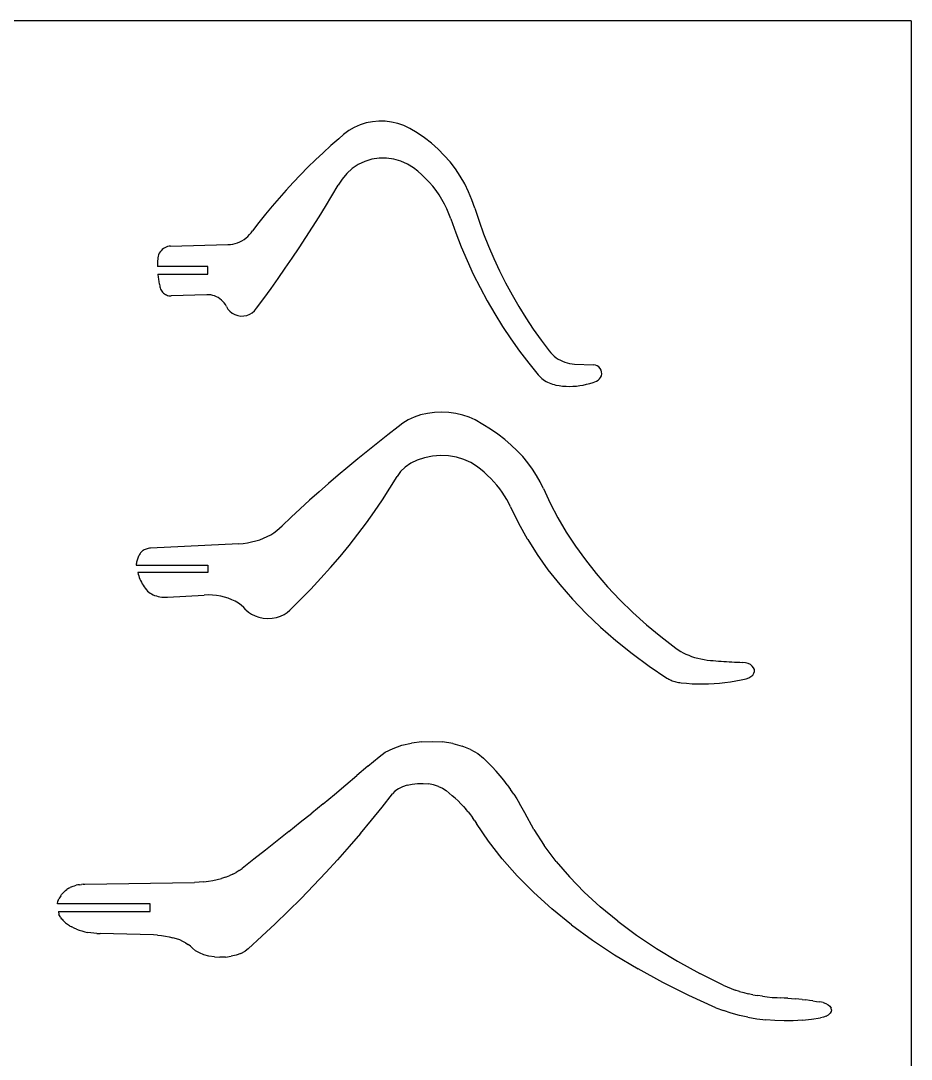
# Model space of a CAD drawing. Extents: x -79 to 65, y -73 to 71.
# Drawn here: x 6.3 to 64.9, y 2.9 to 71.3 of the extents above; entities that cross this region are included whole.
import ezdxf

# ---------------------------------------------------------------- set-up
doc = ezdxf.new("R2010")
doc.units = 0
doc.header["$MEASUREMENT"] = 0
doc.layers.get('0').update_dxf_attribs({"linetype": 'CONTINUOUS'})

msp = doc.modelspace()

# ---------------------------------------------------------------- linework, layer by layer
for p, q in [((64.897, 71.322), (-79.103, 71.322)), ((64.897, 71.322), (64.897, -72.678)), ((28.229, 64.297), (27.864, 64.087)), ((28.615, 64.466), (28.229, 64.297)), ((29.017, 64.593), (28.615, 64.466)), ((29.43, 64.677), (29.017, 64.593)), ((29.849, 64.715), (29.43, 64.677)), ((30.271, 64.707), (29.849, 64.715)), ((30.689, 64.655), (30.271, 64.707)), ((31.099, 64.558), (30.689, 64.655)), ((31.496, 64.417), (31.099, 64.558)), ((31.876, 64.234), (31.496, 64.417)), ((27.523, 63.838), (27.211, 63.555)), ((27.864, 64.087), (27.523, 63.838)), ((32.374, 63.939), (31.876, 64.234)), ((32.853, 63.613), (32.374, 63.939)), ((33.31, 63.256), (32.853, 63.613)), ((26.689, 63.099), (26.175, 62.633)), ((27.211, 63.555), (26.689, 63.099)), ((33.744, 62.871), (33.31, 63.256)), ((26.175, 62.633), (25.669, 62.159)), ((29.866, 62.273), (29.39, 62.199)), ((30.346, 62.278), (29.866, 62.273)), ((30.823, 62.214), (30.346, 62.278)), ((34.152, 62.46), (33.744, 62.871)), ((34.532, 62.023), (34.152, 62.46)), ((25.173, 61.675), (24.685, 61.182)), ((25.669, 62.159), (25.173, 61.675)), ((28.094, 61.588), (27.735, 61.268)), ((28.495, 61.853), (28.094, 61.588)), ((28.93, 62.058), (28.495, 61.853)), ((29.39, 62.199), (28.93, 62.058)), ((31.286, 62.083), (30.823, 62.214)), ((31.725, 61.887), (31.286, 62.083)), ((32.132, 61.631), (31.725, 61.887)), ((32.409, 61.416), (32.132, 61.631)), ((34.884, 61.562), (34.532, 62.023)), ((35.206, 61.08), (34.884, 61.562)), ((24.685, 61.182), (24.206, 60.68)), ((27.425, 60.9), (27.171, 60.492)), ((27.735, 61.268), (27.425, 60.9)), ((32.674, 61.187), (32.409, 61.416)), ((32.928, 60.945), (32.674, 61.187)), ((33.169, 60.69), (32.928, 60.945)), ((35.497, 60.579), (35.206, 61.08)), ((24.206, 60.68), (23.737, 60.169)), ((26.757, 59.795), (27.171, 60.492)), ((33.397, 60.424), (33.169, 60.69)), ((33.611, 60.146), (33.397, 60.424)), ((35.754, 60.06), (35.497, 60.579)), ((23.277, 59.65), (22.826, 59.123)), ((23.737, 60.169), (23.277, 59.65)), ((26.336, 59.102), (26.757, 59.795)), ((33.81, 59.858), (33.611, 60.146)), ((33.995, 59.56), (33.81, 59.858)), ((34.164, 59.252), (33.995, 59.56)), ((35.979, 59.525), (35.754, 60.06)), ((36.168, 58.977), (35.979, 59.525)), ((22.826, 59.123), (22.385, 58.588)), ((25.908, 58.413), (26.336, 59.102)), ((34.318, 58.937), (34.164, 59.252)), ((34.455, 58.614), (34.318, 58.937)), ((36.168, 58.977), (36.444, 58.134)), ((22.385, 58.588), (21.954, 58.045)), ((25.475, 57.727), (25.908, 58.413)), ((34.575, 58.285), (34.455, 58.614)), ((34.575, 58.285), (34.905, 57.355)), ((36.444, 58.134), (36.744, 57.3)), ((21.44, 57.363), (21.533, 57.494)), ((21.954, 58.045), (21.533, 57.494)), ((25.036, 57.045), (25.475, 57.727)), ((20.543, 56.708), (20.692, 56.769)), ((20.692, 56.769), (20.835, 56.842)), ((20.835, 56.842), (20.972, 56.926)), ((20.972, 56.926), (21.102, 57.02)), ((21.102, 57.02), (21.223, 57.125)), ((21.223, 57.125), (21.336, 57.24)), ((21.336, 57.24), (21.44, 57.363)), ((24.59, 56.368), (25.036, 57.045)), ((34.905, 57.355), (35.263, 56.435)), ((36.744, 57.3), (37.07, 56.475)), ((15.442, 56.101), (15.389, 56.013)), ((15.505, 56.183), (15.442, 56.101)), ((15.577, 56.257), (15.505, 56.183)), ((15.657, 56.321), (15.577, 56.257)), ((15.745, 56.376), (15.657, 56.321)), ((15.838, 56.42), (15.745, 56.376)), ((15.936, 56.453), (15.838, 56.42)), ((16.036, 56.474), (15.936, 56.453)), ((16.139, 56.483), (16.036, 56.474)), ((16.139, 56.483), (19.914, 56.588)), ((19.914, 56.588), (20.074, 56.599)), ((20.074, 56.599), (20.233, 56.622)), ((20.233, 56.622), (20.39, 56.659)), ((20.39, 56.659), (20.543, 56.708)), ((24.138, 55.694), (24.59, 56.368)), ((35.263, 56.435), (35.65, 55.528)), ((37.07, 56.475), (37.42, 55.66)), ((15.273, 55.433), (15.27, 55.385)), ((15.276, 55.481), (15.273, 55.433)), ((15.28, 55.528), (15.276, 55.481)), ((15.284, 55.576), (15.28, 55.528)), ((15.288, 55.624), (15.284, 55.576)), ((15.293, 55.671), (15.288, 55.624)), ((15.298, 55.719), (15.293, 55.671)), ((15.316, 55.82), (15.298, 55.719)), ((15.347, 55.919), (15.316, 55.82)), ((15.389, 56.013), (15.347, 55.919)), ((23.68, 55.025), (24.138, 55.694)), ((35.65, 55.528), (36.065, 54.632)), ((37.42, 55.66), (37.793, 54.855)), ((15.263, 55.194), (15.262, 55.146)), ((18.582, 55.146), (15.262, 55.146)), ((15.264, 55.242), (15.263, 55.194)), ((15.266, 55.289), (15.264, 55.242)), ((15.268, 55.337), (15.266, 55.289)), ((15.27, 55.385), (15.268, 55.337)), ((18.582, 54.646), (18.582, 55.146)), ((23.216, 54.36), (23.68, 55.025)), ((37.793, 54.855), (38.191, 54.063)), ((15.294, 54.646), (15.301, 54.569)), ((15.294, 54.646), (18.582, 54.646)), ((15.301, 54.569), (15.31, 54.491)), ((15.31, 54.491), (15.32, 54.414)), ((15.32, 54.414), (15.331, 54.338)), ((15.331, 54.338), (15.342, 54.261)), ((15.342, 54.261), (15.355, 54.184)), ((15.355, 54.184), (15.369, 54.108)), ((15.369, 54.108), (15.384, 54.032)), ((15.384, 54.032), (15.4, 53.956)), ((22.746, 53.699), (23.216, 54.36)), ((36.065, 54.632), (36.508, 53.75)), ((38.191, 54.063), (38.613, 53.282)), ((15.4, 53.956), (15.417, 53.88)), ((15.417, 53.88), (15.435, 53.805)), ((15.435, 53.805), (15.454, 53.729)), ((15.454, 53.729), (15.481, 53.654)), ((15.481, 53.654), (15.515, 53.582)), ((15.515, 53.582), (15.558, 53.515)), ((15.558, 53.515), (15.607, 53.452)), ((15.607, 53.452), (15.663, 53.395)), ((15.663, 53.395), (15.725, 53.345)), ((15.725, 53.345), (15.792, 53.302)), ((22.27, 53.042), (22.746, 53.699)), ((36.508, 53.75), (36.977, 52.882)), ((15.792, 53.302), (15.863, 53.266)), ((15.863, 53.266), (15.938, 53.238)), ((15.938, 53.238), (16.016, 53.219)), ((16.016, 53.219), (16.095, 53.209)), ((16.095, 53.209), (16.175, 53.207)), ((18.513, 53.286), (16.175, 53.207)), ((18.646, 53.284), (18.513, 53.286)), ((18.777, 53.27), (18.646, 53.284)), ((18.907, 53.243), (18.777, 53.27)), ((19.034, 53.204), (18.907, 53.243)), ((19.156, 53.153), (19.034, 53.204)), ((19.273, 53.09), (19.156, 53.153)), ((19.383, 53.017), (19.273, 53.09)), ((19.486, 52.933), (19.383, 53.017)), ((19.581, 52.84), (19.486, 52.933)), ((19.666, 52.739), (19.581, 52.84)), ((19.741, 52.63), (19.666, 52.739)), ((21.789, 52.39), (22.27, 53.042)), ((36.977, 52.882), (37.473, 52.029)), ((38.613, 53.282), (39.057, 52.514)), ((19.806, 52.514), (19.741, 52.63)), ((19.806, 52.514), (19.91, 52.343)), ((19.91, 52.343), (20.042, 52.193)), ((20.042, 52.193), (20.198, 52.068)), ((20.198, 52.068), (20.374, 51.972)), ((20.374, 51.972), (20.564, 51.909)), ((21.157, 51.923), (21.343, 51.996)), ((21.343, 51.996), (21.514, 52.101)), ((21.514, 52.101), (21.664, 52.233)), ((21.664, 52.233), (21.789, 52.39)), ((37.473, 52.029), (37.996, 51.192)), ((39.057, 52.514), (39.524, 51.76)), ((20.564, 51.909), (20.761, 51.879)), ((20.761, 51.879), (20.961, 51.884)), ((20.961, 51.884), (21.157, 51.923)), ((39.524, 51.76), (40.013, 51.02)), ((37.996, 51.192), (38.544, 50.371)), ((40.013, 51.02), (40.524, 50.296)), ((38.544, 50.371), (39.117, 49.568)), ((40.524, 50.296), (41.057, 49.586)), ((39.117, 49.568), (39.715, 48.783)), ((41.057, 49.586), (41.16, 49.462)), ((41.16, 49.462), (41.273, 49.345)), ((41.273, 49.345), (41.393, 49.237)), ((41.393, 49.237), (41.521, 49.138)), ((39.715, 48.783), (40.337, 48.017)), ((41.521, 49.138), (41.655, 49.048)), ((41.655, 49.048), (41.796, 48.968)), ((41.796, 48.968), (41.942, 48.899)), ((41.942, 48.899), (42.093, 48.84)), ((42.093, 48.84), (42.247, 48.792)), ((42.247, 48.792), (42.405, 48.755)), ((42.405, 48.755), (42.565, 48.73)), ((42.565, 48.73), (42.726, 48.716)), ((42.726, 48.716), (43.986, 48.662)), ((44.11, 48.643), (43.986, 48.662)), ((44.227, 48.597), (44.11, 48.643)), ((44.331, 48.526), (44.227, 48.597)), ((40.337, 48.017), (40.413, 47.931)), ((40.413, 47.931), (40.493, 47.851)), ((44.416, 48.433), (44.331, 48.526)), ((44.477, 48.323), (44.416, 48.433)), ((44.45, 47.837), (44.499, 47.953)), ((44.513, 48.203), (44.477, 48.323)), ((44.499, 47.953), (44.52, 48.077)), ((44.52, 48.077), (44.513, 48.203)), ((40.493, 47.851), (40.578, 47.775)), ((40.578, 47.775), (40.667, 47.704)), ((40.667, 47.704), (40.76, 47.638)), ((40.76, 47.638), (40.856, 47.577)), ((40.856, 47.577), (40.956, 47.522)), ((40.956, 47.522), (41.059, 47.473)), ((41.059, 47.473), (41.164, 47.43)), ((41.164, 47.43), (41.272, 47.393)), ((41.272, 47.393), (41.381, 47.362)), ((41.381, 47.362), (41.493, 47.337)), ((41.493, 47.337), (41.717, 47.3)), ((41.717, 47.3), (41.943, 47.273)), ((41.943, 47.273), (42.169, 47.257)), ((42.169, 47.257), (42.397, 47.251)), ((42.397, 47.251), (42.624, 47.257)), ((42.624, 47.257), (42.851, 47.273)), ((42.851, 47.273), (43.076, 47.3)), ((43.076, 47.3), (43.301, 47.338)), ((43.301, 47.338), (43.523, 47.386)), ((43.523, 47.386), (43.742, 47.445)), ((43.742, 47.445), (43.959, 47.514)), ((43.959, 47.514), (44.172, 47.593)), ((44.172, 47.593), (44.283, 47.652)), ((44.283, 47.652), (44.377, 47.735)), ((44.377, 47.735), (44.45, 47.837)), ((32.171, 45.222), (31.779, 45.042)), ((32.595, 45.365), (32.171, 45.222)), ((33.044, 45.469), (32.595, 45.365)), ((33.51, 45.532), (33.044, 45.469)), ((33.984, 45.553), (33.51, 45.532)), ((34.457, 45.531), (33.984, 45.553)), ((34.921, 45.467), (34.457, 45.531)), ((35.368, 45.362), (34.921, 45.467)), ((35.789, 45.217), (35.368, 45.362)), ((36.177, 45.037), (35.789, 45.217)), ((31.12, 44.587), (30.443, 44.064)), ((31.427, 44.829), (31.12, 44.587)), ((31.779, 45.042), (31.427, 44.829)), ((36.703, 44.74), (36.177, 45.037)), ((37.205, 44.426), (36.703, 44.74)), ((30.443, 44.064), (29.774, 43.538)), ((37.682, 44.095), (37.205, 44.426)), ((38.134, 43.748), (37.682, 44.095)), ((29.774, 43.538), (29.112, 43.008)), ((38.558, 43.386), (38.134, 43.748)), ((38.953, 43.01), (38.558, 43.386)), ((28.456, 42.474), (27.808, 41.936)), ((29.112, 43.008), (28.456, 42.474)), ((32.378, 42.396), (31.944, 42.186)), ((32.86, 42.553), (32.378, 42.396)), ((33.375, 42.653), (32.86, 42.553)), ((33.907, 42.691), (33.375, 42.653)), ((34.441, 42.668), (33.907, 42.691)), ((34.961, 42.584), (34.441, 42.668)), ((35.45, 42.441), (34.961, 42.584)), ((35.894, 42.244), (35.45, 42.441)), ((39.32, 42.621), (38.953, 43.01)), ((39.656, 42.22), (39.32, 42.621)), ((27.808, 41.936), (27.167, 41.395)), ((31.57, 41.93), (31.268, 41.634)), ((31.944, 42.186), (31.57, 41.93)), ((36.281, 41.998), (35.894, 42.244)), ((36.531, 41.801), (36.281, 41.998)), ((36.771, 41.599), (36.531, 41.801)), ((39.961, 41.808), (39.656, 42.22)), ((40.233, 41.386), (39.961, 41.808)), ((27.167, 41.395), (26.533, 40.849)), ((30.576, 40.537), (31.047, 41.308)), ((31.268, 41.634), (31.047, 41.308)), ((37, 41.39), (36.771, 41.599)), ((37.218, 41.177), (37, 41.39)), ((37.424, 40.958), (37.218, 41.177)), ((40.474, 40.955), (40.233, 41.386)), ((26.533, 40.849), (25.906, 40.3)), ((30.082, 39.773), (30.576, 40.537)), ((37.619, 40.734), (37.424, 40.958)), ((37.801, 40.506), (37.619, 40.734)), ((37.971, 40.274), (37.801, 40.506)), ((40.605, 40.677), (40.474, 40.955)), ((40.681, 40.517), (40.605, 40.677)), ((40.681, 40.517), (41.126, 39.551)), ((25.287, 39.748), (24.675, 39.191)), ((25.906, 40.3), (25.287, 39.748)), ((29.567, 39.014), (30.082, 39.773)), ((38.128, 40.037), (37.971, 40.274)), ((38.272, 39.798), (38.128, 40.037)), ((38.404, 39.554), (38.272, 39.798)), ((24.675, 39.191), (24.07, 38.631)), ((29.03, 38.262), (29.567, 39.014)), ((38.523, 39.308), (38.404, 39.554)), ((38.523, 39.308), (39.037, 38.251)), ((41.126, 39.551), (41.625, 38.597)), ((24.07, 38.631), (23.473, 38.068)), ((41.625, 38.597), (42.178, 37.657)), ((22.728, 37.476), (22.94, 37.609)), ((22.94, 37.609), (23.136, 37.752)), ((23.136, 37.752), (23.314, 37.906)), ((23.314, 37.906), (23.473, 38.068)), ((28.472, 37.517), (29.03, 38.262)), ((39.037, 38.251), (39.619, 37.209)), ((42.178, 37.657), (42.783, 36.731)), ((20.907, 36.911), (21.192, 36.949)), ((21.192, 36.949), (21.471, 37.002)), ((21.471, 37.002), (21.744, 37.069)), ((21.744, 37.069), (22.007, 37.151)), ((22.007, 37.151), (22.26, 37.246)), ((22.26, 37.246), (22.501, 37.355)), ((22.501, 37.355), (22.728, 37.476)), ((27.893, 36.779), (28.472, 37.517)), ((39.619, 37.209), (39.648, 37.163)), ((39.648, 37.163), (40.265, 36.185)), ((14.121, 36.244), (14.087, 36.183)), ((14.151, 36.291), (14.121, 36.244)), ((14.188, 36.336), (14.151, 36.291)), ((14.231, 36.378), (14.188, 36.336)), ((14.279, 36.417), (14.231, 36.378)), ((14.333, 36.453), (14.279, 36.417)), ((14.392, 36.485), (14.333, 36.453)), ((14.455, 36.514), (14.392, 36.485)), ((14.521, 36.538), (14.455, 36.514)), ((14.591, 36.558), (14.521, 36.538)), ((14.664, 36.574), (14.591, 36.558)), ((14.738, 36.585), (14.664, 36.574)), ((14.813, 36.591), (14.738, 36.585)), ((20.619, 36.888), (14.813, 36.591)), ((20.619, 36.888), (20.907, 36.911)), ((27.293, 36.049), (27.893, 36.779)), ((42.783, 36.731), (43.441, 35.822)), ((13.888, 35.613), (13.879, 35.548)), ((13.9, 35.678), (13.888, 35.613)), ((13.915, 35.742), (13.9, 35.678)), ((13.932, 35.806), (13.915, 35.742)), ((13.952, 35.87), (13.932, 35.806)), ((13.974, 35.934), (13.952, 35.87)), ((13.999, 35.997), (13.974, 35.934)), ((14.026, 36.06), (13.999, 35.997)), ((14.055, 36.122), (14.026, 36.06)), ((14.087, 36.183), (14.055, 36.122)), ((26.672, 35.326), (27.293, 36.049)), ((40.265, 36.185), (40.977, 35.18)), ((43.441, 35.822), (44.149, 34.93)), ((13.879, 35.548), (13.872, 35.483)), ((13.872, 35.483), (18.577, 35.483)), ((18.582, 34.983), (13.979, 34.983)), ((13.979, 34.983), (14.006, 34.877)), ((14.006, 34.877), (14.038, 34.772)), ((18.577, 35.483), (18.582, 34.983)), ((26.031, 34.611), (26.672, 35.326)), ((40.977, 35.18), (41.751, 34.197)), ((44.149, 34.93), (44.907, 34.056)), ((14.038, 34.772), (14.075, 34.667)), ((14.075, 34.667), (14.117, 34.562)), ((14.117, 34.562), (14.163, 34.458)), ((14.163, 34.458), (14.215, 34.355)), ((14.215, 34.355), (14.271, 34.253)), ((14.271, 34.253), (14.332, 34.152)), ((25.37, 33.905), (26.031, 34.611)), ((41.751, 34.197), (42.588, 33.236)), ((14.332, 34.152), (14.398, 34.052)), ((14.398, 34.052), (14.469, 33.953)), ((14.469, 33.953), (14.544, 33.855)), ((14.544, 33.855), (14.623, 33.759)), ((14.623, 33.759), (14.7, 33.694)), ((14.7, 33.694), (14.786, 33.634)), ((14.786, 33.634), (14.879, 33.579)), ((14.879, 33.579), (14.979, 33.529)), ((14.979, 33.529), (15.085, 33.485)), ((15.926, 33.365), (18.351, 33.508)), ((18.625, 33.515), (18.351, 33.508)), ((18.897, 33.505), (18.625, 33.515)), ((19.167, 33.478), (18.897, 33.505)), ((24.689, 33.206), (25.37, 33.905)), ((44.907, 34.056), (45.714, 33.202)), ((15.085, 33.485), (15.196, 33.448)), ((15.196, 33.448), (15.311, 33.417)), ((15.311, 33.417), (15.431, 33.392)), ((15.431, 33.392), (15.553, 33.375)), ((15.553, 33.375), (15.676, 33.364)), ((15.676, 33.364), (15.801, 33.361)), ((15.801, 33.361), (15.926, 33.365)), ((19.432, 33.434), (19.167, 33.478)), ((19.689, 33.373), (19.432, 33.434)), ((19.936, 33.295), (19.689, 33.373)), ((20.171, 33.203), (19.936, 33.295)), ((20.392, 33.096), (20.171, 33.203)), ((20.595, 32.975), (20.392, 33.096)), ((20.781, 32.842), (20.595, 32.975)), ((20.947, 32.698), (20.781, 32.842)), ((23.988, 32.517), (24.689, 33.206)), ((42.588, 33.236), (43.485, 32.3)), ((45.714, 33.202), (46.568, 32.369)), ((21.091, 32.543), (20.947, 32.698)), ((21.091, 32.543), (21.254, 32.383)), ((21.254, 32.383), (21.457, 32.244)), ((21.457, 32.244), (21.692, 32.131)), ((23.363, 32.116), (23.605, 32.225)), ((23.605, 32.225), (23.816, 32.36)), ((23.816, 32.36), (23.988, 32.517)), ((43.485, 32.3), (44.44, 31.39)), ((46.568, 32.369), (47.47, 31.558)), ((21.692, 32.131), (21.954, 32.047)), ((21.954, 32.047), (22.234, 31.994)), ((22.234, 31.994), (22.524, 31.975)), ((22.524, 31.975), (22.814, 31.989)), ((22.814, 31.989), (23.097, 32.036)), ((23.097, 32.036), (23.363, 32.116)), ((47.47, 31.558), (48.416, 30.77)), ((44.44, 31.39), (45.453, 30.509)), ((48.416, 30.77), (49.406, 30.007)), ((45.453, 30.509), (46.52, 29.656)), ((46.52, 29.656), (47.641, 28.835)), ((49.406, 30.007), (49.557, 29.901)), ((49.557, 29.901), (49.718, 29.802)), ((49.718, 29.802), (49.887, 29.709)), ((49.887, 29.709), (50.063, 29.622)), ((50.063, 29.622), (50.248, 29.543)), ((50.248, 29.543), (50.438, 29.471)), ((50.438, 29.471), (50.635, 29.407)), ((50.635, 29.407), (50.838, 29.351)), ((47.641, 28.835), (48.813, 28.046)), ((50.838, 29.351), (51.045, 29.302)), ((51.045, 29.302), (51.256, 29.262)), ((51.256, 29.262), (51.47, 29.23)), ((51.47, 29.23), (51.687, 29.207)), ((51.687, 29.207), (51.862, 29.192)), ((51.862, 29.192), (52.037, 29.177)), ((52.037, 29.177), (52.213, 29.164)), ((52.213, 29.164), (52.388, 29.151)), ((52.388, 29.151), (52.564, 29.139)), ((52.564, 29.139), (52.74, 29.128)), ((52.74, 29.128), (52.916, 29.117)), ((52.916, 29.117), (53.092, 29.107)), ((53.092, 29.107), (53.268, 29.098)), ((53.268, 29.098), (53.444, 29.09)), ((53.444, 29.09), (53.621, 29.082)), ((53.621, 29.082), (53.797, 29.075)), ((53.983, 29.054), (53.797, 29.075)), ((54.157, 29.005), (53.983, 29.054)), ((54.31, 28.932), (54.157, 29.005)), ((54.433, 28.837), (54.31, 28.932)), ((54.521, 28.726), (54.433, 28.837)), ((54.57, 28.605), (54.521, 28.726)), ((48.813, 28.046), (48.879, 28.006)), ((54.033, 28.002), (54.201, 28.059)), ((54.201, 28.059), (54.347, 28.14)), ((54.347, 28.14), (54.461, 28.24)), ((54.461, 28.24), (54.539, 28.355)), ((54.539, 28.355), (54.576, 28.479)), ((54.576, 28.479), (54.57, 28.605)), ((48.879, 28.006), (48.947, 27.969)), ((48.947, 27.969), (49.018, 27.933)), ((49.018, 27.933), (49.091, 27.9)), ((49.091, 27.9), (49.167, 27.87)), ((49.167, 27.87), (49.245, 27.842)), ((49.245, 27.842), (49.325, 27.816)), ((49.325, 27.816), (49.407, 27.794)), ((49.407, 27.794), (49.491, 27.774)), ((49.491, 27.774), (49.576, 27.757)), ((49.576, 27.757), (49.662, 27.743)), ((49.662, 27.743), (49.749, 27.731)), ((49.749, 27.731), (50.108, 27.696)), ((50.108, 27.696), (50.468, 27.672)), ((50.468, 27.672), (50.83, 27.658)), ((50.83, 27.658), (51.192, 27.654)), ((51.192, 27.654), (51.555, 27.661)), ((51.555, 27.661), (51.916, 27.679)), ((51.916, 27.679), (52.276, 27.707)), ((52.276, 27.707), (52.635, 27.745)), ((52.635, 27.745), (52.99, 27.794)), ((52.99, 27.794), (53.342, 27.853)), ((53.342, 27.853), (53.69, 27.922)), ((53.69, 27.922), (54.033, 28.002)), ((30.272, 23.159), (30.778, 23.413)), ((30.778, 23.413), (31.357, 23.617)), ((31.357, 23.617), (31.993, 23.765)), ((32.667, 23.851), (31.993, 23.765)), ((32.667, 23.851), (33.358, 23.875)), ((33.358, 23.875), (34.046, 23.834)), ((34.709, 23.731), (34.046, 23.834)), ((34.709, 23.731), (35.328, 23.567)), ((35.884, 23.349), (35.328, 23.567)), ((35.884, 23.349), (36.361, 23.083)), ((29.13, 22.241), (29.857, 22.863)), ((29.857, 22.863), (30.272, 23.159)), ((36.361, 23.083), (36.743, 22.777)), ((37.03, 22.49), (36.743, 22.777)), ((29.13, 22.241), (28.399, 21.621)), ((37.03, 22.49), (37.306, 22.2)), ((37.571, 21.907), (37.306, 22.2)), ((37.826, 21.611), (37.571, 21.907)), ((27.663, 21.003), (28.399, 21.621)), ((38.069, 21.313), (37.826, 21.611)), ((38.3, 21.012), (38.069, 21.313)), ((26.923, 20.386), (27.663, 21.003)), ((30.909, 20.6), (30.743, 20.429)), ((31.13, 20.754), (30.909, 20.6)), ((31.398, 20.883), (31.13, 20.754)), ((31.705, 20.985), (31.398, 20.883)), ((31.705, 20.985), (32.042, 21.057)), ((32.042, 21.057), (32.396, 21.095)), ((32.396, 21.095), (32.757, 21.099)), ((32.757, 21.099), (33.113, 21.068)), ((33.453, 21.004), (33.113, 21.068)), ((33.765, 20.908), (33.453, 21.004)), ((33.765, 20.908), (34.04, 20.785)), ((34.04, 20.785), (34.268, 20.636)), ((34.268, 20.636), (34.477, 20.468)), ((38.3, 21.012), (38.521, 20.709)), ((38.73, 20.403), (38.521, 20.709)), ((26.178, 19.77), (26.923, 20.386)), ((30.061, 19.551), (30.743, 20.429)), ((34.477, 20.468), (34.679, 20.298)), ((34.874, 20.125), (34.679, 20.298)), ((34.874, 20.125), (35.061, 19.949)), ((35.061, 19.949), (35.24, 19.772)), ((38.73, 20.403), (38.927, 20.095)), ((38.927, 20.095), (39.113, 19.785)), ((24.676, 18.544), (25.43, 19.156)), ((26.178, 19.77), (25.43, 19.156)), ((29.358, 18.677), (30.061, 19.551)), ((35.412, 19.592), (35.24, 19.772)), ((35.412, 19.592), (35.576, 19.41)), ((35.732, 19.226), (35.576, 19.41)), ((35.732, 19.226), (35.88, 19.04)), ((39.288, 19.473), (39.113, 19.785)), ((39.45, 19.159), (39.288, 19.473)), ((40.042, 18.078), (39.45, 19.159)), ((23.919, 17.933), (24.676, 18.544)), ((28.635, 17.809), (29.358, 18.677)), ((35.88, 19.04), (36.019, 18.853)), ((36.151, 18.663), (36.019, 18.853)), ((36.151, 18.663), (36.275, 18.473)), ((37.066, 17.298), (36.275, 18.473)), ((23.919, 17.933), (23.157, 17.323)), ((28.635, 17.809), (27.893, 16.944)), ((40.042, 18.078), (40.731, 17.014)), ((23.157, 17.323), (22.39, 16.715)), ((37.961, 16.146), (37.066, 17.298)), ((22.39, 16.715), (21.619, 16.109)), ((27.893, 16.944), (27.13, 16.085)), ((41.516, 15.969), (40.731, 17.014)), ((21.619, 16.109), (20.844, 15.504)), ((27.13, 16.085), (26.348, 15.231)), ((37.961, 16.146), (38.956, 15.017)), ((41.516, 15.969), (42.396, 14.946)), ((20.235, 15.133), (19.998, 15.027)), ((20.235, 15.133), (20.456, 15.248)), ((20.659, 15.372), (20.456, 15.248)), ((20.659, 15.372), (20.844, 15.504)), ((26.348, 15.231), (25.547, 14.381)), ((9.712, 14.334), (9.814, 14.367)), ((9.814, 14.367), (9.92, 14.396)), ((10.03, 14.42), (9.92, 14.396)), ((10.143, 14.439), (10.03, 14.42)), ((10.143, 14.439), (10.258, 14.453)), ((10.375, 14.463), (10.258, 14.453)), ((10.375, 14.463), (10.493, 14.467)), ((10.493, 14.467), (17.71, 14.589)), ((18.018, 14.601), (17.71, 14.589)), ((18.323, 14.625), (18.018, 14.601)), ((18.323, 14.625), (18.623, 14.662)), ((18.623, 14.662), (18.918, 14.712)), ((18.918, 14.712), (19.204, 14.773)), ((19.204, 14.773), (19.481, 14.847)), ((19.746, 14.932), (19.481, 14.847)), ((19.746, 14.932), (19.998, 15.027)), ((25.547, 14.381), (24.726, 13.537)), ((40.051, 13.915), (38.956, 15.017)), ((43.367, 13.946), (42.396, 14.946)), ((8.902, 13.713), (8.854, 13.642)), ((8.902, 13.713), (8.955, 13.783)), ((9.014, 13.852), (8.955, 13.783)), ((9.014, 13.852), (9.077, 13.919)), ((9.077, 13.919), (9.144, 13.985)), ((9.144, 13.985), (9.217, 14.05)), ((9.217, 14.05), (9.293, 14.113)), ((9.364, 14.164), (9.293, 14.113)), ((9.441, 14.212), (9.364, 14.164)), ((9.441, 14.212), (9.525, 14.257)), ((9.616, 14.298), (9.525, 14.257)), ((9.616, 14.298), (9.712, 14.334)), ((41.243, 12.843), (40.051, 13.915)), ((43.367, 13.946), (44.428, 12.974)), ((8.688, 13.179), (8.711, 13.351)), ((14.788, 13.179), (8.688, 13.179)), ((8.739, 13.425), (8.711, 13.351)), ((8.739, 13.425), (8.772, 13.498)), ((8.81, 13.571), (8.772, 13.498)), ((8.854, 13.642), (8.81, 13.571)), ((14.792, 12.679), (14.788, 13.179)), ((24.726, 13.537), (23.886, 12.699)), ((8.752, 12.679), (14.792, 12.679)), ((8.752, 12.679), (8.782, 12.465)), ((8.816, 12.402), (8.782, 12.465)), ((8.854, 12.341), (8.816, 12.402)), ((8.896, 12.28), (8.854, 12.341)), ((23.027, 11.866), (23.886, 12.699)), ((42.528, 11.801), (41.243, 12.843)), ((45.576, 12.03), (44.428, 12.974)), ((8.896, 12.28), (8.941, 12.219)), ((8.941, 12.219), (8.99, 12.16)), ((8.99, 12.16), (9.043, 12.102)), ((9.043, 12.102), (9.099, 12.044)), ((9.158, 11.988), (9.099, 12.044)), ((9.158, 11.988), (9.221, 11.932)), ((9.221, 11.932), (9.288, 11.878)), ((9.288, 11.878), (9.357, 11.825)), ((9.486, 11.737), (9.357, 11.825)), ((9.486, 11.737), (9.627, 11.655)), ((9.779, 11.579), (9.627, 11.655)), ((22.148, 11.038), (23.027, 11.866)), ((42.528, 11.801), (43.905, 10.794)), ((45.576, 12.03), (46.809, 11.117)), ((9.941, 11.508), (9.779, 11.579)), ((9.941, 11.508), (10.113, 11.445)), ((10.113, 11.445), (10.293, 11.389)), ((10.293, 11.389), (10.48, 11.34)), ((10.48, 11.34), (10.674, 11.298)), ((10.874, 11.265), (10.674, 11.298)), ((11.077, 11.239), (10.874, 11.265)), ((11.284, 11.222), (11.077, 11.239)), ((11.284, 11.222), (11.493, 11.213)), ((15.015, 11.131), (11.493, 11.213)), ((15.28, 11.118), (15.015, 11.131)), ((15.28, 11.118), (15.541, 11.094)), ((15.541, 11.094), (15.798, 11.057)), ((15.798, 11.057), (16.047, 11.009)), ((16.047, 11.009), (16.287, 10.949)), ((16.517, 10.879), (16.287, 10.949)), ((22.148, 11.038), (21.251, 10.216)), ((46.809, 11.117), (48.124, 10.238)), ((16.734, 10.798), (16.517, 10.879)), ((16.937, 10.707), (16.734, 10.798)), ((17.125, 10.607), (16.937, 10.707)), ((17.125, 10.607), (17.295, 10.499)), ((17.447, 10.383), (17.295, 10.499)), ((17.447, 10.383), (17.579, 10.26)), ((17.779, 10.093), (17.579, 10.26)), ((43.905, 10.794), (45.369, 9.823)), ((18.031, 9.948), (17.779, 10.093)), ((18.328, 9.829), (18.031, 9.948)), ((18.659, 9.74), (18.328, 9.829)), ((19.015, 9.684), (18.659, 9.74)), ((19.015, 9.684), (19.385, 9.662)), ((19.756, 9.675), (19.385, 9.662)), ((19.756, 9.675), (20.118, 9.723)), ((20.458, 9.804), (20.118, 9.723)), ((20.767, 9.916), (20.458, 9.804)), ((20.767, 9.916), (21.034, 10.054)), ((21.251, 10.216), (21.034, 10.054)), ((45.369, 9.823), (46.919, 8.89)), ((48.124, 10.238), (49.517, 9.394)), ((48.549, 7.997), (46.919, 8.89)), ((49.517, 9.394), (50.986, 8.586)), ((52.526, 7.818), (50.986, 8.586)), ((50.258, 7.146), (48.549, 7.997)), ((52.526, 7.818), (52.776, 7.706)), ((52.776, 7.706), (53.036, 7.601)), ((53.036, 7.601), (53.306, 7.503)), ((52.04, 6.34), (50.258, 7.146)), ((53.586, 7.414), (53.306, 7.503)), ((53.586, 7.414), (53.874, 7.332)), ((53.874, 7.332), (54.17, 7.258)), ((54.472, 7.193), (54.17, 7.258)), ((54.472, 7.193), (54.781, 7.137)), ((55.096, 7.089), (54.781, 7.137)), ((55.096, 7.089), (55.414, 7.05)), ((55.414, 7.05), (55.736, 7.02)), ((55.736, 7.02), (56.061, 6.999)), ((56.061, 6.999), (56.3, 6.987)), ((56.538, 6.972), (56.3, 6.987)), ((56.776, 6.955), (56.538, 6.972)), ((56.776, 6.955), (57.014, 6.937)), ((57.014, 6.937), (57.251, 6.917)), ((57.488, 6.894), (57.251, 6.917)), ((57.723, 6.87), (57.488, 6.894)), ((57.723, 6.87), (57.959, 6.845)), ((58.193, 6.817), (57.959, 6.845)), ((52.04, 6.34), (52.527, 6.147)), ((58.426, 6.787), (58.193, 6.817)), ((58.426, 6.787), (58.659, 6.756)), ((58.659, 6.756), (58.891, 6.723)), ((59.096, 6.679), (58.891, 6.723)), ((59.096, 6.679), (59.28, 6.614)), ((59.28, 6.614), (59.433, 6.529)), ((59.433, 6.529), (59.548, 6.428)), ((59.548, 6.428), (59.621, 6.317)), ((59.648, 6.2), (59.621, 6.317)), ((59.648, 6.2), (59.628, 6.082)), ((53.042, 5.977), (52.527, 6.147)), ((53.582, 5.83), (53.042, 5.977)), ((54.144, 5.707), (53.582, 5.83)), ((54.144, 5.707), (54.722, 5.609)), ((54.722, 5.609), (55.314, 5.537)), ((55.916, 5.491), (55.314, 5.537)), ((56.523, 5.472), (55.916, 5.491)), ((57.131, 5.479), (56.523, 5.472)), ((57.736, 5.513), (57.131, 5.479)), ((57.736, 5.513), (58.334, 5.574)), ((58.334, 5.574), (58.921, 5.66)), ((59.124, 5.708), (58.921, 5.66)), ((59.303, 5.778), (59.124, 5.708)), ((59.303, 5.778), (59.451, 5.866)), ((59.561, 5.969), (59.451, 5.866)), ((59.628, 6.082), (59.561, 5.969))]:
    msp.add_line(p, q)

doc.saveas('drawing.dxf')
